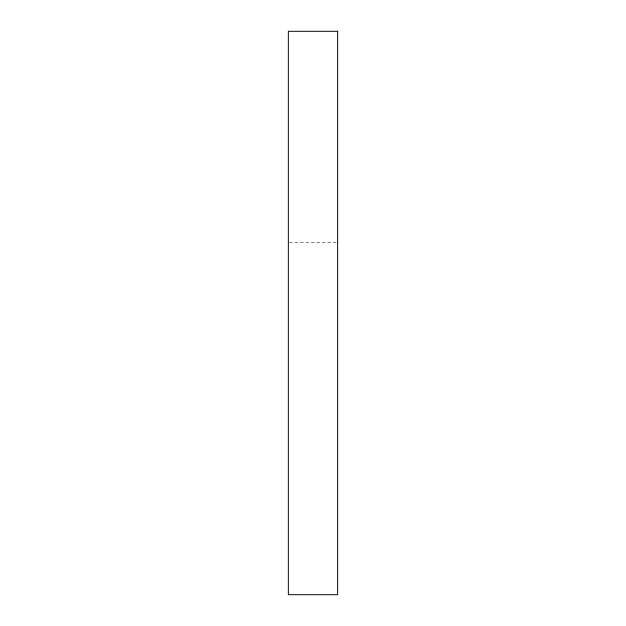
<?xml version="1.0" encoding="UTF-8"?>
<svg xmlns="http://www.w3.org/2000/svg" width="626" height="626" viewBox="0 0 626 626"><rect width="100%" height="100%" fill="white"/><g stroke="black" fill="none" stroke-linecap="round" stroke-linejoin="round"><path stroke-width="0.47" stroke-dasharray="3.13 2.35" d="M289.322 242.575L336.678 242.575"/><path stroke-width="0.94" d="M337.649 31.3L288.351 31.3L288.351 594.7L337.649 594.7L337.649 31.3"/></g></svg>
